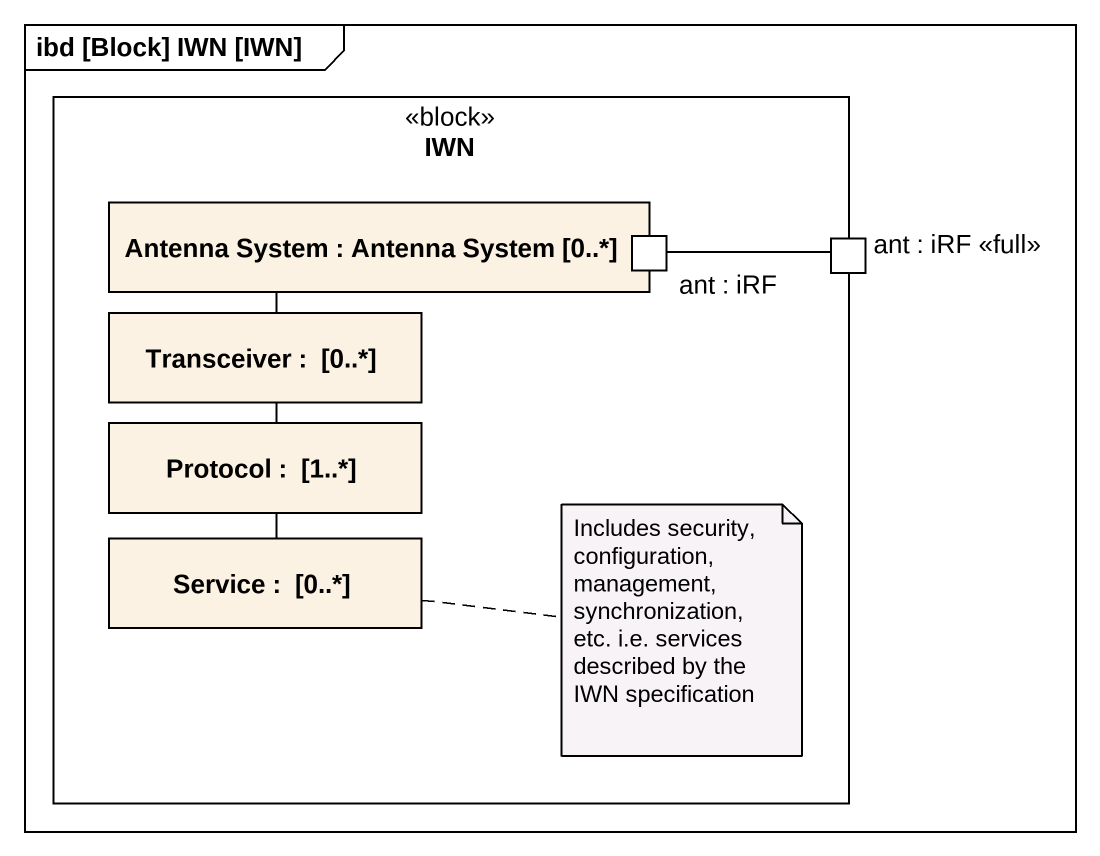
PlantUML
@startuml
mainframe ibd [Block] IWN [IWN]
rectangle IWN <<block>> {
  rectangle "Antenna System : Antenna System [0..*]" as Antenna_System {
    port "ant : iRF" as ant_iRF
  }
  port "ant : iRF <<full>>" as ant_iRF_full
  rectangle "Transceiver :  [0..*]" as Transceiver
  rectangle "Protocol :  [1..*]" as Protocol_
  rectangle "Service :  [0..*]" as Service
}
Antenna_System -- Transceiver
ant_iRF_full -left- ant_iRF
Transceiver -- Protocol_
Protocol_ -- Service
note right of Service : Includes security, configuration, management, synchronization, etc. i.e. services described by the IWN specification
@enduml
